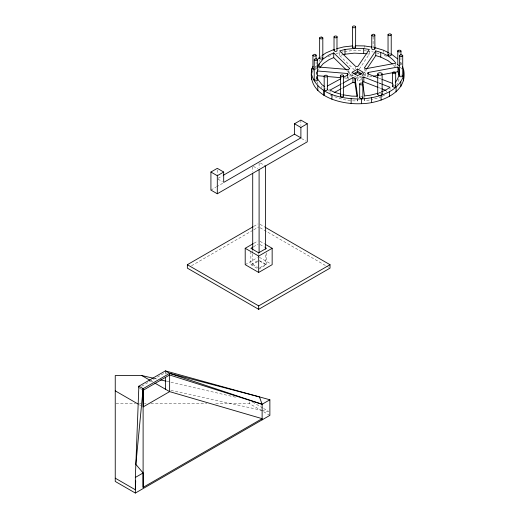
<?xml version="1.0" encoding="UTF-8"?>
<svg xmlns="http://www.w3.org/2000/svg" width="519" height="519" viewBox="0 0 519 519"><rect width="100%" height="100%" fill="white"/><g stroke="black" fill="none" stroke-linecap="round" stroke-linejoin="round"><path stroke-width="0.39" stroke-dasharray="2.6 1.95" d="M316.233 79.044L316.408 70.889L316.233 79.044L317.005 81.308M398.916 78.933L398.839 80.464L396.788 85.019M318.517 69.818L319.153 68.592M312.672 71.804L313.405 70.396M359.297 69.085L369.307 54.158L369.307 51.011M365.901 68.716L365.901 73.432L364.422 72.53L366.609 69.274M314.858 67.587L316.824 65.193M348.8 73.886L349.722 73.231L349.722 70.084M320.612 56.571L321.949 55.656M353.484 75.054L349.994 77.072L349.994 74.697L352.09 73.484M351.999 73.134L351.999 74.697L357.675 77.967L363.345 74.697L363.345 73.134M356.281 78.324L357.675 79.128L365.35 74.697L365.35 76.28M361.166 79.485L357.675 81.502L357.675 79.128M218.006 178.341L222.216 175.909M210.922 190.09L215.8 187.275M216.494 186.872L223.462 182.85M253.791 226.349L257.988 223.929M191.55 265.715L253.09 230.183M253.791 229.781L258.683 226.959M253.96 243.236L258.001 240.9M253.473 246.791L258.021 244.164M245.202 264.671L257.327 257.671M250.872 251.41L250.872 264.671L257.372 260.914M252.714 253.973L252.714 264.469L257.82 261.524M259.734 267.785L265.481 264.469L265.481 253.973M258.676 269.173L266.474 264.671L266.474 251.41M141.655 386.233L165.386 372.538L167.209 373.589M328.092 90.364L329.507 89.599M341.139 84.065L342.527 83.312M341.139 88.781L342.527 88.029M328.196 56.675L332.66 54.742M378.747 93.057L380.784 92.174M381.459 96.605L378.747 97.78L371.014 99.765M382.14 96.307L386.207 94.549M335.949 53.619L339.828 52.62M340.607 52.419L343.708 51.621M339.673 52.419L339.673 55.565L341.95 54.975M372.026 76.507L368.101 77.234L368.101 74.872M344.493 51.53L353.867 50.466L362.625 50.615M364.182 98.253L364.52 100.615L370.242 99.966M315.331 79.135L315.74 79.089A1.589 0.915 0 0 1 316.545 79.193M389.269 54.073L389.678 54.047A1.589 0.915 0 0 1 390.093 54.086M325.763 88.749L325.815 88.743A1.589 0.915 0 0 1 326.224 88.781M116.055 403.776L135.504 403.776M139.559 403.776L141.181 403.776M144.418 403.776L146.04 403.776M150.906 403.776L206.822 403.776M215.735 403.776L249.769 403.776L262.945 411.379M400.953 75.028L401.764 75.093M352.622 100.868L357.61 100.946L357.61 98.584M335.611 49.584L336.02 49.61M344.292 77.954L347.477 78.22L348.171 79.433L348.171 76.287M321.722 57.337L320.898 57.317A1.589 0.915 0 0 0 320.508 57.395M364.215 50.641L366.492 50.985M367.251 51.096L373.323 52.01M350.39 100.628L342.774 99.486L332.588 96.067M367.199 53.84L369.307 54.158M170.926 390.392L261.167 410.198M261.959 410.367L268.291 411.762M154.377 378.455L156.744 379M166.995 381.368L170.148 382.101M170.933 382.282L237.157 397.586M376.56 52.841L378.76 53.502L378.76 51.141M341.275 94.315L342.774 94.763M378.909 78.155L381.147 79.024M378.909 82.878L381.147 83.741M378.786 82.93L381.776 84.091M378.786 87.646L381.776 88.807M315.351 68.002L315.909 68.352A1.589 0.915 0 0 1 315.26 69.591M389.172 52.99L390.606 53.691M384.144 55.248L387.018 56.655M330.026 94.815L331.946 95.755M363.261 73.484L365.35 74.697M362.087 73.964L363.345 74.697M361.86 75.054L364.656 76.669M349.994 74.697L353.484 76.708M301.526 138.515L305.996 141.097M260.376 163.011L264.839 165.593M253.35 166.333L257.82 168.909M217.941 179.113L222.411 181.695M260.084 224.331L264.982 227.16M260.084 227.763L325.822 265.715M326.522 266.124L328.618 267.33M260.019 241.29L264.735 244.014M259.974 244.54L264.521 247.167M259.344 257.281L270.801 263.892M259.325 260.538L266.474 264.671M259.734 261.154L265.481 264.469M252.714 264.469L257.82 267.421M250.872 264.671L257.372 268.42M252.545 402.102L262.945 408.103M263.633 408.505L268.485 411.308M263.633 411.781L269.874 415.382M150.795 380.751L152.878 381.958M139.475 388.199L141.901 389.6M139.475 404.839L140.688 405.54M339.673 55.565L355.1 70.61M346.867 70.441L349.722 73.231M400.35 62.468L401.751 64.291M400.35 67.185L401.751 69.008M393.525 64.907L394.92 66.711M317.258 82.06L318.03 84.318M357.273 98.584L357.61 100.946M400.96 57.414L400.96 64.603M395.848 63.98L395.848 66.341M393.817 83.935L393.817 86.29M390.003 88.061L390.003 89.638M386.207 90.617L386.207 92.187M383.431 50.181L383.431 52.542M373.103 36.648L373.103 47.839A1.589 0.915 0 0 1 373.518 47.832M367.731 75.398L367.731 76.968M364.52 95.892L364.52 97.468M364.52 98.253L364.52 100.615M364.422 67.807L364.422 72.53M364.215 45.925L364.215 47.495M357.675 76.41L357.675 77.967M357.61 96.223L357.61 97.799M355.671 67.236L355.671 68.806M348.509 70.325L348.509 73.471M347.477 76.65L347.516 78.434M347.166 75.294L347.166 80.01M330.026 90.098L330.026 92.453M321.871 86.154L321.871 87.724M319.276 59.841L319.276 61.417M316.097 61.618L316.097 68.813M300.89 120.09L300.89 125.585M259.098 163.083L259.098 167.929M258.676 252.798L258.676 254.355M252.714 166.768L252.714 171.614M252.714 250.742L252.714 253.168M249.769 401.81L249.769 403.776M217.305 169.947L217.305 174.747M165.386 372.538L165.386 374.121M360.744 96.683A1.589 0.915 0 0 1 361.957 96.716M400.441 63.967A1.589 0.915 0 0 1 400.928 64.843M353.523 46.223A1.589 0.915 0 0 1 354.341 46.185M341.697 95.113A1.589 0.915 0 0 1 342.514 95.165M393.785 85.512A1.589 0.915 0 0 1 394.602 85.544M378.805 93.115A2.206 1.272 0 0 1 381.017 93.109"/><path stroke-width="0.78" d="M154.96 383.158L169.635 391.631L262.121 418.664L143.101 487.38L143.121 388.666L169.635 373.356L259.442 396.899L262.121 404.262L262.121 419.858M135.349 493.05L135.349 477.448L138.865 386.207L165.386 370.897L269.874 399.779L269.874 415.382L135.349 493.05L115.244 481.444L115.244 375.542L141.765 375.542L153.592 378.273M135.712 480.925L135.349 489.774L115.244 478.168M402.51 66.51C411.47 91.104 381.056 103.443 361.484 103.677C340.827 104.825 306.132 95.976 311.9 68.605L313.035 66.38M311.595 79.264L311.672 77.72M403.445 80.847L403.756 70.156M352.472 26.943L352.849 26.274A1.589 0.915 0 0 1 355.087 26.164L355.645 26.787L355.625 47.248A1.589 0.915 0 0 1 354.192 48.001A1.589 0.915 0 0 1 352.563 47.398L352.563 27.176A1.589 0.915 0 0 0 354.192 27.779A1.589 0.915 0 0 0 355.625 27.027L355.645 26.787M352.472 47.158L352.622 46.691M138.865 387.297L138.865 386.207L143.121 388.666L135.855 464.349L143.101 472.971L143.101 487.38M337.207 36.914L336.993 37.368A1.589 0.915 0 0 1 334.826 37.712L334.028 36.92A1.589 0.915 0 0 1 335.611 35.999L336.02 36.025A1.589 0.915 0 0 1 336.987 36.453L336.993 50.953A1.589 0.915 0 0 1 334.826 51.297L334.028 50.505L334.028 36.92M395.426 82.145C398.923 78.116 400.318 71.946 397.969 67.009L368.101 72.511L367.731 73.821L378.169 77.869M391.222 34.773L390.385 35.552A1.589 0.915 0 0 1 388.478 35.376A1.589 0.915 0 0 1 388.283 34.26L389.678 33.826A1.589 0.915 0 0 1 391.222 34.773L391.222 54.995L390.385 55.773A1.589 0.915 0 0 1 388.478 55.598A1.589 0.915 0 0 1 388.283 54.482L388.433 54.378M312.925 55.17L314.559 54.281A1.589 0.915 0 0 1 316.09 55.105A1.589 0.915 0 0 1 314.877 56.091L314.462 56.117A1.589 0.915 0 0 1 312.925 55.17L312.925 68.755L314.053 69.663M312.925 68.755L313.158 68.3M324.18 76.046L325.815 75.158A1.589 0.915 0 0 1 327.346 75.988A1.589 0.915 0 0 1 326.133 76.968L325.718 76.994A1.589 0.915 0 0 1 324.18 76.046L324.18 89.631A1.589 0.915 0 0 0 325.718 90.578L326.133 90.553A1.589 0.915 0 0 0 327.171 89.229M324.18 89.631L324.719 88.976M311.945 73.211L311.9 68.605M340.36 75.703L340.659 75.261A1.589 0.915 0 0 1 342.514 74.944A1.589 0.915 0 0 1 343.526 75.897L343.526 96.112L342.592 96.858A1.589 0.915 0 0 1 340.49 96.391L340.36 75.703L340.49 76.17A1.589 0.915 0 0 0 342.592 76.637L343.526 75.897M340.36 95.924L340.659 95.483M371.766 35.065L373.103 34.254A1.589 0.915 0 0 1 374.802 34.786L374.932 48.838L373.998 49.584A1.589 0.915 0 0 1 372.117 49.324L371.766 48.65L371.766 35.065L372.117 35.74A1.589 0.915 0 0 0 373.998 35.999L374.932 35.253M311.595 74.548C317.589 94.932 343.046 99.304 361.484 98.954C377.384 97.754 397.366 92.81 403.445 76.131M319.153 63.869L317.563 66.938L348.509 69.54L349.722 68.514L333.723 52.899L329.156 54.878L323.194 58.939L319.153 63.869L319.153 67.016M375.775 50.888L364.422 67.807L365.901 68.716L395.848 63.195C391.196 56.597 383.379 52.964 375.775 50.888L375.775 55.604L367.043 68.625M317.31 59.873L319.276 57.479M320.165 67.36L323.194 63.662L329.156 59.594L333.723 57.615L333.723 52.899M322.617 55.202L325.964 52.919L334.398 49.299M357.675 69.072L351.999 72.349L357.675 75.625L363.345 72.349L357.675 69.072L357.675 72.634L361.166 74.652M353.893 73.601L357.675 71.421L361.458 73.601M354.879 74.249L357.675 72.634M210.922 172.029L217.305 168.344L223.689 172.029L223.689 182.429L300.89 137.859L300.89 127.46L307.267 123.775L307.267 141.836L217.305 193.775L210.922 190.09L210.922 172.029L217.305 175.714L223.689 172.029M223.624 175.098L294.507 134.174L294.507 123.775L300.89 120.09L307.267 123.775M265.676 227.562L330.019 264.709L330.019 268.141L258.683 309.324L187.353 268.141L187.353 264.709L253.09 226.751M265.41 244.404L272.151 248.29L272.151 264.671L258.676 272.449L245.202 264.671L245.202 248.29L253.285 243.625M252.824 247.167L250.872 248.29L258.676 252.798L266.474 248.29L265.177 247.544M245.202 248.29L258.676 256.068L272.151 248.29M187.353 264.709L258.683 305.892L330.019 264.709M143.121 390.301L169.635 374.99L262.121 404.262L269.874 399.779M135.349 477.448L143.101 472.971M327.392 86.031L340.808 78.745M343.636 77.208L348.171 74.71L347.477 73.503L317.206 70.96M340.445 84.441L330.026 90.098L334.508 92.291L340.522 94.088M343.221 82.93L352.939 77.655L355.022 78.135L357.61 96.223L351.914 96.138L343.539 94.88M334.191 92.551L340.445 89.158M343.221 87.653L352.939 82.372L355.022 82.852L356.936 96.223M381.459 91.882L386.207 89.826L390.003 87.276L381.776 84.091M378.04 82.638L363.832 77.13L361.931 77.792L364.52 95.892L370.242 95.243L377.975 93.258M362.612 82.359L363.832 81.853L378.04 87.361M336.727 48.695L343.708 46.905L352.304 45.925M344.986 49.48L339.673 50.843L355.671 66.451L357.987 66.315L369.307 49.441L363.683 48.585L354.25 48.423L344.986 49.48L344.986 54.197L342.709 54.78M373.602 76.222L378.319 75.352M381.459 74.768L397.969 71.726L397.969 67.009M344.986 54.197L354.25 53.146L366.498 53.729M399.818 65.524L399.448 65.563A1.589 0.915 0 0 1 397.82 64.453M355.457 45.776L364.215 45.925L371.805 47.06M317.206 75.677L324.375 76.28M327.56 76.546L341.106 77.688M160.689 379.914L166.203 381.186M375.775 55.604L380.738 57.084L387.94 60.606L392.286 63.954M374.355 47.463L383.431 50.181L388.452 52.64M165.386 370.897L169.635 373.356L262.121 404.262M381.893 79.31L392.325 83.358M381.776 88.807L385.513 90.254M294.507 123.775L300.89 127.46M294.507 134.174L300.89 137.859M141.765 375.542L150.101 380.356M115.244 390.852L138.171 404.087M355.165 46.438L355.645 47.008M324.706 86.751L321.871 84.578L318.03 79.602L317.258 77.344M391.326 54.047L397.541 58.829M395.29 85.81L395.679 86.472A1.589 0.915 0 0 1 394.401 87.315L392.533 86.595A1.589 0.915 0 0 1 392.585 86.122M333.723 57.615L346.296 69.883M397.969 71.726L399.117 75.093M359.699 84.007L360.251 84.662A1.589 0.915 0 0 0 362.489 84.552L362.716 84.35A1.589 0.915 0 0 0 362.586 83.436L362.307 83.261A1.589 0.915 0 0 0 360.556 83.144A1.589 0.915 0 0 0 359.693 84.033L359.699 97.591L360.251 98.247A1.589 0.915 0 0 0 362.489 98.136L362.716 97.935A1.589 0.915 0 0 0 362.586 97.021M395.679 72.887L394.602 71.959A1.589 0.915 0 0 0 392.533 73.01L394.401 73.73A1.589 0.915 0 0 0 395.679 72.887L395.679 86.472M374.932 48.838L374.802 48.371A1.589 0.915 0 0 0 374.582 48.17M323.986 90.63L324.018 95.373L324.018 90.656M402.718 55.604L402.718 75.826M400.96 51.018L400.96 55.014M400.843 81.911L400.843 86.634M399.565 55.825L399.565 76.046M397.788 51.109L397.788 64.693M396.101 87.192L396.075 91.941M392.507 72.77L392.507 86.355M389.38 91.779L389.38 96.502M388.043 34.721L388.043 54.936M382.133 73.983L382.133 94.205M381.095 95.366L381.095 100.083M380.738 52.367L380.738 57.084M377.722 74.003L377.722 94.224M371.636 97.799L371.636 102.515M368.101 72.511L368.101 74.087M363.832 77.13L363.832 81.853M363.683 48.585L363.683 53.308M362.865 83.883L362.865 97.468M361.484 98.954L361.484 103.677M355.022 78.135L355.022 82.852M352.939 77.655L352.939 82.372M351.129 98.779L351.129 103.495M347.477 73.503L347.477 75.858M331.92 94.523L331.92 99.239M327.359 76.105L327.359 89.69M322.818 38.036L322.818 58.258M319.646 37.945L319.646 58.167M317.81 85.875L317.81 90.591M317.401 59.743L317.401 79.965M316.097 55.228L316.097 59.224M314.229 59.828L314.229 80.049M265.481 165.963L265.481 249.126M259.098 169.648L259.098 252.811M258.676 256.068L258.676 272.449M258.683 305.892L258.683 309.324M252.714 173.229L252.714 249.937M217.305 175.714L217.305 193.775M169.635 373.356L169.635 391.631L143.121 406.941L143.121 388.666M165.386 377.287L165.386 389.179M402.413 75.385A1.589 0.915 0 0 1 402.095 76.669L400.519 76.78A1.589 0.915 0 0 1 399.889 75.372M359.693 97.617A1.589 0.915 0 0 1 359.849 97.144M391.034 54.534A1.589 0.915 0 0 1 391.222 54.995M317.33 79.731A1.589 0.915 0 0 1 316.668 80.782L315.078 80.821A1.589 0.915 0 0 1 314.404 79.582M334.028 50.505A1.589 0.915 0 0 1 334.489 49.856M322.649 57.791A1.589 0.915 0 0 1 322.448 58.803A1.589 0.915 0 0 1 320.748 59.082L319.678 58.407A1.589 0.915 0 0 1 319.899 57.713M343.396 95.645A1.589 0.915 0 0 1 343.526 96.112M381.828 93.569A2.206 1.272 0 0 1 379.94 95.49A2.206 1.272 0 0 1 378.007 93.589M397.989 50.615L397.956 50.641A1.589 0.915 0 0 0 399.448 51.978L400.785 51.485A1.589 0.915 0 0 0 400.097 50.246L398.839 50.2A1.479 0.856 0 0 0 397.989 50.615M314.637 59.166L314.404 59.367A1.589 0.915 0 0 0 315.078 60.6L316.668 60.561A1.589 0.915 0 0 0 317.33 59.51A1.589 0.915 0 0 0 315.74 58.868L314.637 59.166M402.095 56.454L400.519 56.558A1.589 0.915 0 0 1 399.572 55.585A1.589 0.915 0 0 1 400.953 54.806L402.413 55.17A1.589 0.915 0 0 1 402.095 56.454M321.313 37.076L320.898 37.096A1.589 0.915 0 0 0 319.678 38.185L320.748 38.867A1.589 0.915 0 0 0 322.571 38.49A1.589 0.915 0 0 0 322.409 37.374L321.313 37.076M378.377 74.905A2.206 1.272 0 0 0 382.062 74.314A2.206 1.272 0 0 0 379.337 72.77A2.206 1.272 0 0 0 378.377 74.905"/></g></svg>
